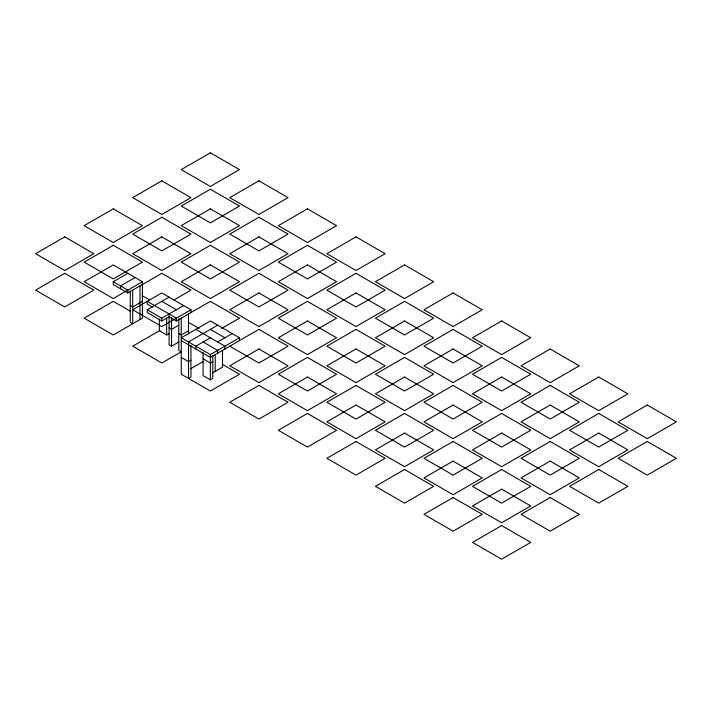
<?xml version="1.0" encoding="UTF-8"?>
<svg xmlns="http://www.w3.org/2000/svg" width="712" height="712" viewBox="0 0 712 712"><rect width="100%" height="100%" fill="white"/><g stroke="black" fill="none" stroke-linecap="round" stroke-linejoin="round"><path stroke-width="1.07" d="M174.031 299.903L190.95 290.14L161.82 273.319L127.84 292.935L113.27 284.533L113.27 281.73L127.84 273.319M135.12 277.52L120.55 285.93L120.55 288.734M142.4 281.73L113.27 298.542L84.15 281.73L113.27 264.909L142.4 281.73L142.4 318.166L113.27 334.978L84.15 318.166L113.27 301.345L130.189 311.108M142.4 301.345L132.69 306.952L130.26 305.555M221.637 328.472L239.49 318.166L210.36 301.345L176.38 320.97L169.1 316.76L161.82 320.97L147.25 312.559L147.25 309.756L169.1 297.144M147.25 309.756L161.82 318.166L183.66 305.546M190.95 309.756L161.82 326.568L132.69 309.756L161.82 292.935L190.95 309.756L190.95 312.559M159.942 330.457L132.69 346.192L161.82 363.004L181.551 351.612M178.81 325.17L171.53 329.371L169.1 327.974M159.39 319.216L159.39 330.777L166.67 334.978L169.1 333.581M188.52 330.777L181.24 334.978L178.81 333.581M169.1 313.956L169.1 344.786L171.53 346.192L178.81 341.983M217.65 325.17L188.52 341.983L188.52 378.419L190.95 377.022L190.95 345.489M210.36 337.782L195.8 346.192L195.8 348.996M217.65 341.983L232.21 333.581M190.95 360.201L188.52 361.607L181.24 357.397M239.49 337.782L210.36 320.97L181.24 337.782L210.36 354.603L239.49 337.782L239.49 340.585M190.629 368.789L202.849 361.74M212.79 361.607L210.36 363.004L203.08 358.803M212.488 372.99L222.5 367.214L222.5 350.393M203.08 352.493L203.08 375.616L210.36 379.825L212.79 378.419L212.79 355.297M161.82 301.345L176.38 309.756M210.36 329.371L224.93 337.782M142.089 295.56L149.6 299.903M188.751 322.5L199.093 328.472M229.78 346.192L258.91 363.004L288.04 346.192L258.91 329.371L210.36 357.397L181.24 340.585M113.27 281.73L127.84 290.131L127.84 292.935M195.8 329.371L224.93 346.192L224.93 348.996M152.715 307.299L147.25 304.149L147.25 301.345L176.38 318.166L176.38 320.97M203.08 341.983L217.65 350.393L217.65 353.197M222.58 364.455L239.49 374.218L210.36 391.03L181.24 374.218L181.24 318.166M181.24 351.799L178.81 350.393L178.81 318.86M215.22 354.603L215.22 371.415M210.36 354.603L210.36 379.825M188.52 313.956L188.52 333.928M171.53 317.81L171.53 346.192M166.67 318.166L166.67 334.978M161.82 318.166L161.82 320.97M139.97 285.93L139.97 319.563M132.69 290.131L132.69 323.773L130.26 322.367L130.26 290.834M64.73 236.882L35.6 253.703L64.73 270.515L93.851 253.703L64.73 236.882M113.27 208.856L84.15 225.668L113.27 242.489L142.4 225.668L113.27 208.856M161.82 180.83L132.69 197.642L161.82 214.463L190.95 197.642L161.82 180.83M210.36 152.804L181.24 169.616L210.36 186.437L239.49 169.616L210.36 152.804M64.73 273.319L35.6 290.14L64.73 306.952L93.851 290.14L64.73 273.319M113.27 245.293L84.15 262.105L113.27 278.926L142.4 262.105L113.27 245.293M161.82 217.267L132.69 234.079L161.82 250.9L190.95 234.079L161.82 217.267M210.36 189.241L181.24 206.053L210.36 222.874L239.49 206.053L210.36 189.241M161.82 236.882L132.69 253.703L161.82 270.515L190.95 253.703L161.82 236.882M210.36 208.856L181.24 225.668L210.36 242.489L239.49 225.668L210.36 208.856M258.91 180.83L229.78 197.642L258.91 214.463L288.04 197.642L258.91 180.83M210.36 245.293L181.24 262.105L210.36 278.926L239.49 262.105L210.36 245.293M258.91 217.267L229.78 234.079L258.91 250.9L288.04 234.079L258.91 217.267M210.36 264.909L181.24 281.73L210.36 298.542L239.49 281.73L210.36 264.909M258.91 236.882L229.78 253.703L258.91 270.515L288.04 253.703L258.91 236.882M307.45 208.856L278.33 225.668L307.45 242.489L336.58 225.668L307.45 208.856M258.91 273.319L229.78 290.14L258.91 306.952L288.04 290.14L258.91 273.319M307.45 245.293L278.33 262.105L307.45 278.926L336.58 262.105L307.45 245.293M258.91 292.935L229.78 309.756L258.91 326.568L288.04 309.756L258.91 292.935M307.45 264.909L278.33 281.73L307.45 298.542L336.58 281.73L307.45 264.909M356 236.882L326.87 253.703L356 270.515L385.13 253.703L356 236.882M307.45 301.345L278.33 318.166L307.45 334.978L336.58 318.166L307.45 301.345M356 273.319L326.87 290.14L356 306.952L385.13 290.14L356 273.319M258.91 348.996L229.78 365.808L258.91 382.629L288.04 365.808L258.91 348.996M307.45 320.97L278.33 337.782L307.45 354.603L336.58 337.782L307.45 320.97M356 292.935L326.87 309.756L356 326.568L385.13 309.756L356 292.935M404.55 264.909L375.42 281.73L404.55 298.542L433.67 281.73L404.55 264.909M258.91 385.432L229.78 402.244L258.91 419.065L288.04 402.244L258.91 385.432M307.45 357.397L278.33 374.218L307.45 391.03L336.58 374.218L307.45 357.397M356 329.371L326.87 346.192L356 363.004L385.13 346.192L356 329.371M404.55 301.345L375.42 318.166L404.55 334.978L433.67 318.166L404.55 301.345M307.45 377.022L278.33 393.834L307.45 410.655L336.58 393.834L307.45 377.022M356 348.996L326.87 365.808L356 382.629L385.13 365.808L356 348.996M404.55 320.97L375.42 337.782L404.55 354.603L433.67 337.782L404.55 320.97M453.09 292.935L423.96 309.756L453.09 326.568L482.22 309.756L453.09 292.935M307.45 413.458L278.33 430.27L307.45 447.092L336.58 430.27L307.45 413.458M356 385.432L326.87 402.244L356 419.065L385.13 402.244L356 385.432M404.55 357.397L375.42 374.218L404.55 391.03L433.67 374.218L404.55 357.397M453.09 329.371L423.96 346.192L453.09 363.004L482.22 346.192L453.09 329.371M356 405.048L326.87 421.86L356 438.681L385.13 421.86L356 405.048M404.55 377.022L375.42 393.834L404.55 410.655L433.67 393.834L404.55 377.022M453.09 348.996L423.96 365.808L453.09 382.629L482.22 365.808L453.09 348.996M501.64 320.97L472.51 337.782L501.64 354.603L530.76 337.782L501.64 320.97M356 441.485L326.87 458.297L356 475.118L385.13 458.297L356 441.485M404.55 413.458L375.42 430.27L404.55 447.092L433.67 430.27L404.55 413.458M453.09 385.432L423.96 402.244L453.09 419.065L482.22 402.244L453.09 385.432M501.64 357.397L472.51 374.218L501.64 391.03L530.76 374.218L501.64 357.397M404.55 433.074L375.42 449.895L404.55 466.707L433.67 449.895L404.55 433.074M453.09 405.048L423.96 421.86L453.09 438.681L482.22 421.86L453.09 405.048M501.64 377.022L472.51 393.834L501.64 410.655L530.76 393.834L501.64 377.022M550.18 348.996L521.051 365.808L550.18 382.629L579.31 365.808L550.18 348.996M404.55 469.511L375.42 486.332L404.55 503.144L433.67 486.332L404.55 469.511M453.09 441.485L423.96 458.297L453.09 475.118L482.22 458.297L453.09 441.485M501.64 413.458L472.51 430.27L501.64 447.092L530.76 430.27L501.64 413.458M550.18 385.432L521.051 402.244L550.18 419.065L579.31 402.244L550.18 385.432M453.09 461.1L423.96 477.921L453.09 494.733L482.22 477.921L453.09 461.1M501.64 433.074L472.51 449.895L501.64 466.707L530.76 449.895L501.64 433.074M550.18 405.048L521.051 421.86L550.18 438.681L579.31 421.86L550.18 405.048M598.73 377.022L569.6 393.834L598.73 410.655L627.851 393.834L598.73 377.022M453.09 497.537L423.96 514.358L453.09 531.17L482.22 514.358L453.09 497.537M501.64 469.511L472.51 486.332L501.64 503.144L530.76 486.332L501.64 469.511M550.18 441.485L521.051 458.297L550.18 475.118L579.31 458.297L550.18 441.485M598.73 413.458L569.6 430.27L598.73 447.092L627.851 430.27L598.73 413.458M501.64 489.126L472.51 505.947L501.64 522.759L530.76 505.947L501.64 489.126M550.18 461.1L521.051 477.921L550.18 494.733L579.31 477.921L550.18 461.1M598.73 433.074L569.6 449.895L598.73 466.707L627.851 449.895L598.73 433.074M647.27 405.048L618.149 421.86L647.27 438.681L676.4 421.86L647.27 405.048M501.64 525.563L472.51 542.384L501.64 559.196L530.76 542.384L501.64 525.563M550.18 497.537L521.051 514.358L550.18 531.17L579.31 514.358L550.18 497.537M598.73 469.511L569.6 486.332L598.73 503.144L627.851 486.332L598.73 469.511M647.27 441.485L618.149 458.297L647.27 475.118L676.4 458.297L647.27 441.485"/></g></svg>
